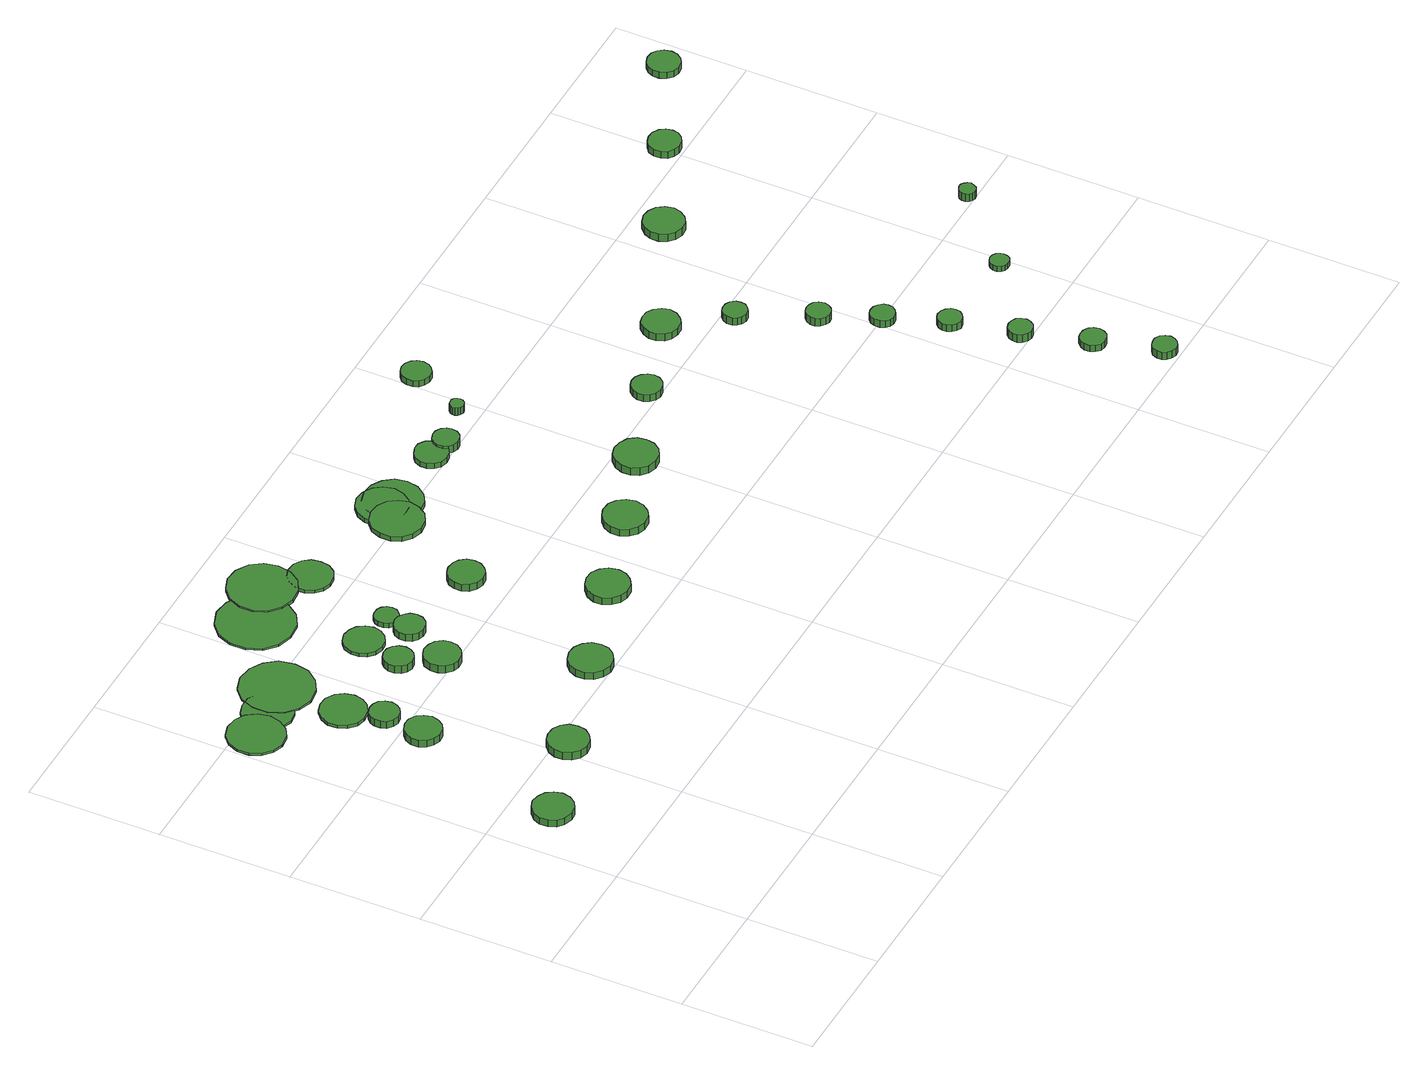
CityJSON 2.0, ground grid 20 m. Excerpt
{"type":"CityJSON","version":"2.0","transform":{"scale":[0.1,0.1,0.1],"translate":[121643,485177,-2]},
"CityObjects":{
"tree1":{"type":"SolitaryVegetationObject","attributes":{"function":"something"},"geometry":[{"type":"MultiSurface","lod":"1","boundaries":[[[0,1,2,3,4,5,6,7,8,9,10,11,12,13,14]],[[15,16,17,18,19,20,21,22,23,24,25,26,27,28,29]],[[0,29,28,1]],[[1,28,27,2]],[[2,27,26,3]],[[3,26,25,4]],[[4,25,24,5]],[[5,24,23,6]],[[6,23,22,7]],[[7,22,21,8]],[[8,21,20,9]],[[9,20,19,10]],[[10,19,18,11]],[[11,18,17,12]],[[12,17,16,13]],[[13,16,15,14]],[[14,15,29,0]]]}]},
"tree2":{"type":"SolitaryVegetationObject","attributes":{"function":"something"},"geometry":[{"type":"MultiSurface","lod":"1","boundaries":[[[30,31,32,33,34,35,36,37,38,39,40,41,42,43,44]],[[45,46,47,48,49,50,51,52,53,54,55,56,57,58,59]],[[30,59,58,31]],[[31,58,57,32]],[[32,57,56,33]],[[33,56,55,34]],[[34,55,54,35]],[[35,54,53,36]],[[36,53,52,37]],[[37,52,51,38]],[[38,51,50,39]],[[39,50,49,40]],[[40,49,48,41]],[[41,48,47,42]],[[42,47,46,43]],[[43,46,45,44]],[[44,45,59,30]]]}]},
"tree3":{"type":"SolitaryVegetationObject","attributes":{"function":"something"},"geometry":[{"type":"MultiSurface","lod":"1","boundaries":[[[60,61,62,63,64,65,66,67,68,69,70,71,72,73,74]],[[75,76,77,78,79,80,81,82,83,84,85,86,87,88,89]],[[60,89,88,61]],[[61,88,87,62]],[[62,87,86,63]],[[63,86,85,64]],[[64,85,84,65]],[[65,84,83,66]],[[66,83,82,67]],[[67,82,81,68]],[[68,81,80,69]],[[69,80,79,70]],[[70,79,78,71]],[[71,78,77,72]],[[72,77,76,73]],[[73,76,75,74]],[[74,75,89,60]]]}]},
"tree4":{"type":"SolitaryVegetationObject","attributes":{"function":"something"},"geometry":[{"type":"MultiSurface","lod":"1","boundaries":[[[90,91,92,93,94,95,96,97,98,99,100,101,102,103,104]],[[105,106,107,108,109,110,111,112,113,114,115,116,117,118,119]],[[90,119,118,91]],[[91,118,117,92]],[[92,117,116,93]],[[93,116,115,94]],[[94,115,114,95]],[[95,114,113,96]],[[96,113,112,97]],[[97,112,111,98]],[[98,111,110,99]],[[99,110,109,100]],[[100,109,108,101]],[[101,108,107,102]],[[102,107,106,103]],[[103,106,105,104]],[[104,105,119,90]]]}]},
"tree5":{"type":"SolitaryVegetationObject","attributes":{"function":"something"},"geometry":[{"type":"MultiSurface","lod":"1","boundaries":[[[120,121,122,123,124,125,126,127,128,129,130,131,132,133,134]],[[135,136,137,138,139,140,141,142,143,144,145,146,147,148,149]],[[120,149,148,121]],[[121,148,147,122]],[[122,147,146,123]],[[123,146,145,124]],[[124,145,144,125]],[[125,144,143,126]],[[126,143,142,127]],[[127,142,141,128]],[[128,141,140,129]],[[129,140,139,130]],[[130,139,138,131]],[[131,138,137,132]],[[132,137,136,133]],[[133,136,135,134]],[[134,135,149,120]]]}]},
"tree6":{"type":"SolitaryVegetationObject","attributes":{"function":"something"},"geometry":[{"type":"MultiSurface","lod":"1","boundaries":[[[150,151,152,153,154,155,156,157,158,159,160,161,162,163,164]],[[165,166,167,168,169,170,171,172,173,174,175,176,177,178,179]],[[150,179,178,151]],[[151,178,177,152]],[[152,177,176,153]],[[153,176,175,154]],[[154,175,174,155]],[[155,174,173,156]],[[156,173,172,157]],[[157,172,171,158]],[[158,171,170,159]],[[159,170,169,160]],[[160,169,168,161]],[[161,168,167,162]],[[162,167,166,163]],[[163,166,165,164]],[[164,165,179,150]]]}]},
"tree7":{"type":"SolitaryVegetationObject","attributes":{"function":"something"},"geometry":[{"type":"MultiSurface","lod":"1","boundaries":[[[180,181,182,183,184,185,186,187,188,189,190,191,192,193,194]],[[195,196,197,198,199,200,201,202,203,204,205,206,207,208,209]],[[180,209,208,181]],[[181,208,207,182]],[[182,207,206,183]],[[183,206,205,184]],[[184,205,204,185]],[[185,204,203,186]],[[186,203,202,187]],[[187,202,201,188]],[[188,201,200,189]],[[189,200,199,190]],[[190,199,198,191]],[[191,198,197,192]],[[192,197,196,193]],[[193,196,195,194]],[[194,195,209,180]]]}]},
"tree8":{"type":"SolitaryVegetationObject","attributes":{"function":"something"},"geometry":[{"type":"MultiSurface","lod":"1","boundaries":[[[210,211,212,213,214,215,216,217,218,219,220,221,222,223,224]],[[225,226,227,228,229,230,231,232,233,234,235,236,237,238,239]],[[210,239,238,211]],[[211,238,237,212]],[[212,237,236,213]],[[213,236,235,214]],[[214,235,234,215]],[[215,234,233,216]],[[216,233,232,217]],[[217,232,231,218]],[[218,231,230,219]],[[219,230,229,220]],[[220,229,228,221]],[[221,228,227,222]],[[222,227,226,223]],[[223,226,225,224]],[[224,225,239,210]]]}]},
"tree9":{"type":"SolitaryVegetationObject","attributes":{"function":"something"},"geometry":[{"type":"MultiSurface","lod":"1","boundaries":[[[240,241,242,243,244,245,246,247,248,249,250,251,252,253,254]],[[255,256,257,258,259,260,261,262,263,264,265,266,267,268,269]],[[240,269,268,241]],[[241,268,267,242]],[[242,267,266,243]],[[243,266,265,244]],[[244,265,264,245]],[[245,264,263,246]],[[246,263,262,247]],[[247,262,261,248]],[[248,261,260,249]],[[249,260,259,250]],[[250,259,258,251]],[[251,258,257,252]],[[252,257,256,253]],[[253,256,255,254]],[[254,255,269,240]]]}]},
"tree10":{"type":"SolitaryVegetationObject","attributes":{"function":"something"},"geometry":[{"type":"MultiSurface","lod":"1","boundaries":[[[270,271,272,273,274,275,276,277,278,279,280,281,282,283,284]],[[285,286,287,288,289,290,291,292,293,294,295,296,297,298,299]],[[270,299,298,271]],[[271,298,297,272]],[[272,297,296,273]],[[273,296,295,274]],[[274,295,294,275]],[[275,294,293,276]],[[276,293,292,277]],[[277,292,291,278]],[[278,291,290,279]],[[279,290,289,280]],[[280,289,288,281]],[[281,288,287,282]],[[282,287,286,283]],[[283,286,285,284]],[[284,285,299,270]]]}]},
"tree11":{"type":"SolitaryVegetationObject","attributes":{"function":"something"},"geometry":[{"type":"MultiSurface","lod":"1","boundaries":[[[300,301,302,303,304,305,306,307,308,309,310,311,312,313,314]],[[315,316,317,318,319,320,321,322,323,324,325,326,327,328,329]],[[300,329,328,301]],[[301,328,327,302]],[[302,327,326,303]],[[303,326,325,304]],[[304,325,324,305]],[[305,324,323,306]],[[306,323,322,307]],[[307,322,321,308]],[[308,321,320,309]],[[309,320,319,310]],[[310,319,318,311]],[[311,318,317,312]],[[312,317,316,313]],[[313,316,315,314]],[[314,315,329,300]]]}]},
"tree12":{"type":"SolitaryVegetationObject","attributes":{"function":"something"},"geometry":[{"type":"MultiSurface","lod":"1","boundaries":[[[330,331,332,333,334,335,336,337,338,339,340,341,342,343,344]],[[345,346,347,348,349,350,351,352,353,354,355,356,357,358,359]],[[330,359,358,331]],[[331,358,357,332]],[[332,357,356,333]],[[333,356,355,334]],[[334,355,354,335]],[[335,354,353,336]],[[336,353,352,337]],[[337,352,351,338]],[[338,351,350,339]],[[339,350,349,340]],[[340,349,348,341]],[[341,348,347,342]],[[342,347,346,343]],[[343,346,345,344]],[[344,345,359,330]]]}]},
"tree13":{"type":"SolitaryVegetationObject","attributes":{"function":"something"},"geometry":[{"type":"MultiSurface","lod":"1","boundaries":[[[360,361,362,363,364,365,366,367,368,369,370,371,372,373,374]],[[375,376,377,378,379,380,381,382,383,384,385,386,387,388,389]],[[360,389,388,361]],[[361,388,387,362]],[[362,387,386,363]],[[363,386,385,364]],[[364,385,384,365]],[[365,384,383,366]],[[366,383,382,367]],[[367,382,381,368]],[[368,381,380,369]],[[369,380,379,370]],[[370,379,378,371]],[[371,378,377,372]],[[372,377,376,373]],[[373,376,375,374]],[[374,375,389,360]]]}]},
"tree14":{"type":"SolitaryVegetationObject","attributes":{"function":"something"},"geometry":[{"type":"MultiSurface","lod":"1","boundaries":[[[390,391,392,393,394,395,396,397,398,399,400,401,402,403,404]],[[405,406,407,408,409,410,411,412,413,414,415,416,417,418,419]],[[390,419,418,391]],[[391,418,417,392]],[[392,417,416,393]],[[393,416,415,394]],[[394,415,414,395]],[[395,414,413,396]],[[396,413,412,397]],[[397,412,411,398]],[[398,411,410,399]],[[399,410,409,400]],[[400,409,408,401]],[[401,408,407,402]],[[402,407,406,403]],[[403,406,405,404]],[[404,405,419,390]]]}]},
"tree15":{"type":"SolitaryVegetationObject","attributes":{"function":"something"},"geometry":[{"type":"MultiSurface","lod":"1","boundaries":[[[420,421,422,423,424,425,426,427,428,429,430,431,432,433,434]],[[435,436,437,438,439,440,441,442,443,444,445,446,447,448,449]],[[420,449,448,421]],[[421,448,447,422]],[[422,447,446,423]],[[423,446,445,424]],[[424,445,444,425]],[[425,444,443,426]],[[426,443,442,427]],[[427,442,441,428]],[[428,441,440,429]],[[429,440,439,430]],[[430,439,438,431]],[[431,438,437,432]],[[432,437,436,433]],[[433,436,435,434]],[[434,435,449,420]]]}]},
"tree16":{"type":"SolitaryVegetationObject","attributes":{"function":"something"},"geometry":[{"type":"MultiSurface","lod":"1","boundaries":[[[450,451,452,453,454,455,456,457,458,459,460,461,462,463,464]],[[465,466,467,468,469,470,471,472,473,474,475,476,477,478,479]],[[450,479,478,451]],[[451,478,477,452]],[[452,477,476,453]],[[453,476,475,454]],[[454,475,474,455]],[[455,474,473,456]],[[456,473,472,457]],[[457,472,471,458]],[[458,471,470,459]],[[459,470,469,460]],[[460,469,468,461]],[[461,468,467,462]],[[462,467,466,463]],[[463,466,465,464]],[[464,465,479,450]]]}]},
"tree17":{"type":"SolitaryVegetationObject","attributes":{"function":"something"},"geometry":[{"type":"MultiSurface","lod":"1","boundaries":[[[480,481,482,483,484,485,486,487,488,489,490,491,492,493,494]],[[495,496,497,498,499,500,501,502,503,504,505,506,507,508,509]],[[480,509,508,481]],[[481,508,507,482]],[[482,507,506,483]],[[483,506,505,484]],[[484,505,504,485]],[[485,504,503,486]],[[486,503,502,487]],[[487,502,501,488]],[[488,501,500,489]],[[489,500,499,490]],[[490,499,498,491]],[[491,498,497,492]],[[492,497,496,493]],[[493,496,495,494]],[[494,495,509,480]]]}]},
"tree18":{"type":"SolitaryVegetationObject","attributes":{"function":"something"},"geometry":[{"type":"MultiSurface","lod":"1","boundaries":[[[510,511,512,513,514,515,516,517,518,519,520,521,522,523,524]],[[525,526,527,528,529,530,531,532,533,534,535,536,537,538,539]],[[510,539,538,511]],[[511,538,537,512]],[[512,537,536,513]],[[513,536,535,514]],[[514,535,534,515]],[[515,534,533,516]],[[516,533,532,517]],[[517,532,531,518]],[[518,531,530,519]],[[519,530,529,520]],[[520,529,528,521]],[[521,528,527,522]],[[522,527,526,523]],[[523,526,525,524]],[[524,525,539,510]]]}]},
"tree19":{"type":"SolitaryVegetationObject","attributes":{"function":"something"},"geometry":[{"type":"MultiSurface","lod":"1","boundaries":[[[540,541,542,543,544,545,546,547,548,549,550,551,552,553,554]],[[555,556,557,558,559,560,561,562,563,564,565,566,567,568,569]],[[540,569,568,541]],[[541,568,567,542]],[[542,567,566,543]],[[543,566,565,544]],[[544,565,564,545]],[[545,564,563,546]],[[546,563,562,547]],[[547,562,561,548]],[[548,561,560,549]],[[549,560,559,550]],[[550,559,558,551]],[[551,558,557,552]],[[552,557,556,553]],[[553,556,555,554]],[[554,555,569,540]]]}]},
"tree20":{"type":"SolitaryVegetationObject","attributes":{"function":"something"},"geometry":[{"type":"MultiSurface","lod":"1","boundaries":[[[570,571,572,573,574,575,576,577,578,579,580,581,582,583,584]],[[585,586,587,588,589,590,591,592,593,594,595,596,597,598,599]],[[570,599,598,571]],[[571,598,597,572]],[[572,597,596,573]],[[573,596,595,574]],[[574,595,594,575]],[[575,594,593,576]],[[576,593,592,577]],[[577,592,591,578]],[[578,591,590,579]],[[579,590,589,580]],[[580,589,588,581]],[[581,588,587,582]],[[582,587,586,583]],[[583,586,585,584]],[[584,585,599,570]]]}]},
"tree21":{"type":"SolitaryVegetationObject","attributes":{"function":"something"},"geometry":[{"type":"MultiSurface","lod":"1","boundaries":[[[600,601,602,603,604,605,606,607,608,609,610,611,612,613,614]],[[615,616,617,618,619,620,621,622,623,624,625,626,627,628,629]],[[600,629,628,601]],[[601,628,627,602]],[[602,627,626,603]],[[603,626,625,604]],[[604,625,624,605]],[[605,624,623,606]],[[606,623,622,607]],[[607,622,621,608]],[[608,621,620,609]],[[609,620,619,610]],[[610,619,618,611]],[[611,618,617,612]],[[612,617,616,613]],[[613,616,615,614]],[[614,615,629,600]]]}]},
"tree22":{"type":"SolitaryVegetationObject","attributes":{"function":"something"},"geometry":[{"type":"MultiSurface","lod":"1","boundaries":[[[630,631,632,633,634,635,636,637,638,639,640,641,642,643,644]],[[645,646,647,648,649,650,651,652,653,654,655,656,657,658,659]],[[630,659,658,631]],[[631,658,657,632]],[[632,657,656,633]],[[633,656,655,634]],[[634,655,654,635]],[[635,654,653,636]],[[636,653,652,637]],[[637,652,651,638]],[[638,651,650,639]],[[639,650,649,640]],[[640,649,648,641]],[[641,648,647,642]],[[642,647,646,643]],[[643,646,645,644]],[[644,645,659,630]]]}]},
"tree23":{"type":"SolitaryVegetationObject","attributes":{"function":"something"},"geometry":[{"type":"MultiSurface","lod":"1","boundaries":[[[660,661,662,663,664,665,666,667,668,669,670,671,672,673,674]],[[675,676,677,678,679,680,681,682,683,684,685,686,687,688,689]],[[660,689,688,661]],[[661,688,687,662]],[[662,687,686,663]],[[663,686,685,664]],[[664,685,684,665]],[[665,684,683,666]],[[666,683,682,667]],[[667,682,681,668]],[[668,681,680,669]],[[669,680,679,670]],[[670,679,678,671]],[[671,678,677,672]],[[672,677,676,673]],[[673,676,675,674]],[[674,675,689,660]]]}]},
"tree24":{"type":"SolitaryVegetationObject","attributes":{"function":"something"},"geometry":[{"type":"MultiSurface","lod":"1","boundaries":[[[690,691,692,693,694,695,696,697,698,699,700,701,702,703,704]],[[705,706,707,708,709,710,711,712,713,714,715,716,717,718,719]],[[690,719,718,691]],[[691,718,717,692]],[[692,717,716,693]],[[693,716,715,694]],[[694,715,714,695]],[[695,714,713,696]],[[696,713,712,697]],[[697,712,711,698]],[[698,711,710,699]],[[699,710,709,700]],[[700,709,708,701]],[[701,708,707,702]],[[702,707,706,703]],[[703,706,705,704]],[[704,705,719,690]]]}]},
"tree25":{"type":"SolitaryVegetationObject","attributes":{"function":"something"},"geometry":[{"type":"MultiSurface","lod":"1","boundaries":[[[720,721,722,723,724,725,726,727,728,729,730,731,732,733,734]],[[735,736,737,738,739,740,741,742,743,744,745,746,747,748,749]],[[720,749,748,721]],[[721,748,747,722]],[[722,747,746,723]],[[723,746,745,724]],[[724,745,744,725]],[[725,744,743,726]],[[726,743,742,727]],[[727,742,741,728]],[[728,741,740,729]],[[729,740,739,730]],[[730,739,738,731]],[[731,738,737,732]],[[732,737,736,733]],[[733,736,735,734]],[[734,735,749,720]]]}]},
"tree26":{"type":"SolitaryVegetationObject","attributes":{"function":"something"},"geometry":[{"type":"MultiSurface","lod":"1","boundaries":[[[750,751,752,753,754,755,756,757,758,759,760,761,762,763,764]],[[765,766,767,768,769,770,771,772,773,774,775,776,777,778,779]],[[750,779,778,751]],[[751,778,777,752]],[[752,777,776,753]],[[753,776,775,754]],[[754,775,774,755]],[[755,774,773,756]],[[756,773,772,757]],[[757,772,771,758]],[[758,771,770,759]],[[759,770,769,760]],[[760,769,768,761]],[[761,768,767,762]],[[762,767,766,763]],[[763,766,765,764]],[[764,765,779,750]]]}]},
"tree27":{"type":"SolitaryVegetationObject","attributes":{"function":"something"},"geometry":[{"type":"MultiSurface","lod":"1","boundaries":[[[780,781,782,783,784,785,786,787,788,789,790,791,792,793,794]],[[795,796,797,798,799,800,801,802,803,804,805,806,807,808,809]],[[780,809,808,781]],[[781,808,807,782]],[[782,807,806,783]],[[783,806,805,784]],[[784,805,804,785]],[[785,804,803,786]],[[786,803,802,787]],[[787,802,801,788]],[[788,801,800,789]],[[789,800,799,790]],[[790,799,798,791]],[[791,798,797,792]],[[792,797,796,793]],[[793,796,795,794]],[[794,795,809,780]]]}]},
"tree28":{"type":"SolitaryVegetationObject","attributes":{"function":"something"},"geometry":[{"type":"MultiSurface","lod":"1","boundaries":[[[810,811,812,813,814,815,816,817,818,819,820,821,822,823,824]],[[825,826,827,828,829,830,831,832,833,834,835,836,837,838,839]],[[810,839,838,811]],[[811,838,837,812]],[[812,837,836,813]],[[813,836,835,814]],[[814,835,834,815]],[[815,834,833,816]],[[816,833,832,817]],[[817,832,831,818]],[[818,831,830,819]],[[819,830,829,820]],[[820,829,828,821]],[[821,828,827,822]],[[822,827,826,823]],[[823,826,825,824]],[[824,825,839,810]]]}]},
"tree29":{"type":"SolitaryVegetationObject","attributes":{"function":"something"},"geometry":[{"type":"MultiSurface","lod":"1","boundaries":[[[840,841,842,843,844,845,846,847,848,849,850,851,852,853,854]],[[855,856,857,858,859,860,861,862,863,864,865,866,867,868,869]],[[840,869,868,841]],[[841,868,867,842]],[[842,867,866,843]],[[843,866,865,844]],[[844,865,864,845]],[[845,864,863,846]],[[846,863,862,847]],[[847,862,861,848]],[[848,861,860,849]],[[849,860,859,850]],[[850,859,858,851]],[[851,858,857,852]],[[852,857,856,853]],[[853,856,855,854]],[[854,855,869,840]]]}]},
"tree30":{"type":"SolitaryVegetationObject","attributes":{"function":"something"},"geometry":[{"type":"MultiSurface","lod":"1","boundaries":[[[870,871,872,873,874,875,876,877,878,879,880,881,882,883,884]],[[885,886,887,888,889,890,891,892,893,894,895,896,897,898,899]],[[870,899,898,871]],[[871,898,897,872]],[[872,897,896,873]],[[873,896,895,874]],[[874,895,894,875]],[[875,894,893,876]],[[876,893,892,877]],[[877,892,891,878]],[[878,891,890,879]],[[879,890,889,880]],[[880,889,888,881]],[[881,888,887,882]],[[882,887,886,883]],[[883,886,885,884]],[[884,885,899,870]]]}]},
"tree31":{"type":"SolitaryVegetationObject","attributes":{"function":"something"},"geometry":[{"type":"MultiSurface","lod":"1","boundaries":[[[900,901,902,903,904,905,906,907,908,909,910,911,912,913,914]],[[915,916,917,918,919,920,921,922,923,924,925,926,927,928,929]],[[900,929,928,901]],[[901,928,927,902]],[[902,927,926,903]],[[903,926,925,904]],[[904,925,924,905]],[[905,924,923,906]],[[906,923,922,907]],[[907,922,921,908]],[[908,921,920,909]],[[909,920,919,910]],[[910,919,918,911]],[[911,918,917,912]],[[912,917,916,913]],[[913,916,915,914]],[[914,915,929,900]]]}]},
"tree32":{"type":"SolitaryVegetationObject","attributes":{"function":"something"},"geometry":[{"type":"MultiSurface","lod":"1","boundaries":[[[930,931,932,933,934,935,936,937,938,939,940,941,942,943,944]],[[945,946,947,948,949,950,951,952,953,954,955,956,957,958,959]],[[930,959,958,931]],[[931,958,957,932]],[[932,957,956,933]],[[933,956,955,934]],[[934,955,954,935]],[[935,954,953,936]],[[936,953,952,937]],[[937,952,951,938]],[[938,951,950,939]],[[939,950,949,940]],[[940,949,948,941]],[[941,948,947,942]],[[942,947,946,943]],[[943,946,945,944]],[[944,945,959,930]]]}]},
"tree33":{"type":"SolitaryVegetationObject","attributes":{"function":"something"},"geometry":[{"type":"MultiSurface","lod":"1","boundaries":[[[960,961,962,963,964,965,966,967,968,969,970,971,972,973,974]],[[975,976,977,978,979,980,981,982,983,984,985,986,987,988,989]],[[960,989,988,961]],[[961,988,987,962]],[[962,987,986,963]],[[963,986,985,964]],[[964,985,984,965]],[[965,984,983,966]],[[966,983,982,967]],[[967,982,981,968]],[[968,981,980,969]],[[969,980,979,970]],[[970,979,978,971]],[[971,978,977,972]],[[972,977,976,973]],[[973,976,975,974]],[[974,975,989,960]]]}]},
"tree34":{"type":"SolitaryVegetationObject","attributes":{"function":"something"},"geometry":[{"type":"MultiSurface","lod":"1","boundaries":[[[990,991,992,993,994,995,996,997,998,999,1000,1001,1002,1003,1004]],[[1005,1006,1007,1008,1009,1010,1011,1012,1013,1014,1015,1016,1017,1018,1019]],[[990,1019,1018,991]],[[991,1018,1017,992]],[[992,1017,1016,993]],[[993,1016,1015,994]],[[994,1015,1014,995]],[[995,1014,1013,996]],[[996,1013,1012,997]],[[997,1012,1011,998]],[[998,1011,1010,999]],[[999,1010,1009,1000]],[[1000,1009,1008,1001]],[[1001,1008,1007,1002]],[[1002,1007,1006,1003]],[[1003,1006,1005,1004]],[[1004,1005,1019,990]]]}]},
"tree35":{"type":"SolitaryVegetationObject","attributes":{"function":"something"},"geometry":[{"type":"MultiSurface","lod":"1","boundaries":[[[1020,1021,1022,1023,1024,1025,1026,1027,1028,1029,1030,1031,1032,1033,1034]],[[1035,1036,1037,1038,1039,1040,1041,1042,1043,1044,1045,1046,1047,1048,1049]],[[1020,1049,1048,1021]],[[1021,1048,1047,1022]],[[1022,1047,1046,1023]],[[1023,1046,1045,1024]],[[1024,1045,1044,1025]],[[1025,1044,1043,1026]],[[1026,1043,1042,1027]],[[1027,1042,1041,1028]],[[1028,1041,1040,1029]],[[1029,1040,1039,1030]],[[1030,1039,1038,1031]],[[1031,1038,1037,1032]],[[1032,1037,1036,1033]],[[1033,1036,1035,1034]],[[1034,1035,1049,1020]]]}]},
"tree36":{"type":"SolitaryVegetationObject","attributes":{"function":"something"},"geometry":[{"type":"MultiSurface","lod":"1","boundaries":[[[1050,1051,1052,1053,1054,1055,1056,1057,1058,1059,1060,1061,1062,1063,1064]],[[1065,1066,1067,1068,1069,1070,1071,1072,1073,1074,1075,1076,1077,1078,1079]],[[1050,1079,1078,1051]],[[1051,1078,1077,1052]],[[1052,1077,1076,1053]],[[1053,1076,1075,1054]],[[1054,1075,1074,1055]],[[1055,1074,1073,1056]],[[1056,1073,1072,1057]],[[1057,1072,1071,1058]],[[1058,1071,1070,1059]],[[1059,1070,1069,1060]],[[1060,1069,1068,1061]],[[1061,1068,1067,1062]],[[1062,1067,1066,1063]],[[1063,1066,1065,1064]],[[1064,1065,1079,1050]]]}]},
"tree37":{"type":"SolitaryVegetationObject","attributes":{"function":"something"},"geometry":[{"type":"MultiSurface","lod":"1","boundaries":[[[1080,1081,1082,1083,1084,1085,1086,1087,1088,1089,1090,1091,1092,1093,1094]],[[1095,1096,1097,1098,1099,1100,1101,1102,1103,1104,1105,1106,1107,1108,1109]],[[1080,1109,1108,1081]],[[1081,1108,1107,1082]],[[1082,1107,1106,1083]],[[1083,1106,1105,1084]],[[1084,1105,1104,1085]],[[1085,1104,1103,1086]],[[1086,1103,1102,1087]],[[1087,1102,1101,1088]],[[1088,1101,1100,1089]],[[1089,1100,1099,1090]],[[1090,1099,1098,1091]],[[1091,1098,1097,1092]],[[1092,1097,1096,1093]],[[1093,1096,1095,1094]],[[1094,1095,1109,1080]]]}]},
"tree38":{"type":"SolitaryVegetationObject","attributes":{"function":"something"},"geometry":[{"type":"MultiSurface","lod":"1","boundaries":[[[1110,1111,1112,1113,1114,1115,1116,1117,1118,1119,1120,1121,1122,1123,1124]],[[1125,1126,1127,1128,1129,1130,1131,1132,1133,1134,1135,1136,1137,1138,1139]],[[1110,1139,1138,1111]],[[1111,1138,1137,1112]],[[1112,1137,1136,1113]],[[1113,1136,1135,1114]],[[1114,1135,1134,1115]],[[1115,1134,1133,1116]],[[1116,1133,1132,1117]],[[1117,1132,1131,1118]],[[1118,1131,1130,1119]],[[1119,1130,1129,1120]],[[1120,1129,1128,1121]],[[1121,1128,1127,1122]],[[1122,1127,1126,1123]],[[1123,1126,1125,1124]],[[1124,1125,1139,1110]]]}]},
"tree39":{"type":"SolitaryVegetationObject","attributes":{"function":"something"},"geometry":[{"type":"MultiSurface","lod":"1","boundaries":[[[1140,1141,1142,1143,1144,1145,1146,1147,1148,1149,1150,1151,1152,1153,1154]],[[1155,1156,1157,1158,1159,1160,1161,1162,1163,1164,1165,1166,1167,1168,1169]],[[1140,1169,1168,1141]],[[1141,1168,1167,1142]],[[1142,1167,1166,1143]],[[1143,1166,1165,1144]],[[1144,1165,1164,1145]],[[1145,1164,1163,1146]],[[1146,1163,1162,1147]],[[1147,1162,1161,1148]],[[1148,1161,1160,1149]],[[1149,1160,1159,1150]],[[1150,1159,1158,1151]],[[1151,1158,1157,1152]],[[1152,1157,1156,1153]],[[1153,1156,1155,1154]],[[1154,1155,1169,1140]]]}]},
"tree40":{"type":"SolitaryVegetationObject","attributes":{"function":"something"},"geometry":[{"type":"MultiSurface","lod":"1","boundaries":[[[1170,1171,1172,1173,1174,1175,1176,1177,1178,1179,1180,1181,1182,1183,1184]],[[1185,1186,1187,1188,1189,1190,1191,1192,1193,1194,1195,1196,1197,1198,1199]],[[1170,1199,1198,1171]],[[1171,1198,1197,1172]],[[1172,1197,1196,1173]],[[1173,1196,1195,1174]],[[1174,1195,1194,1175]],[[1175,1194,1193,1176]],[[1176,1193,1192,1177]],[[1177,1192,1191,1178]],[[1178,1191,1190,1179]],[[1179,1190,1189,1180]],[[1180,1189,1188,1181]],[[1181,1188,1187,1182]],[[1182,1187,1186,1183]],[[1183,1186,1185,1184]],[[1184,1185,1199,1170]]]}]},
"tree41":{"type":"SolitaryVegetationObject","attributes":{"function":"something"},"geometry":[{"type":"MultiSurface","lod":"1","boundaries":[[[1200,1201,1202,1203,1204,1205,1206,1207,1208,1209,1210,1211,1212,1213,1214]],[[1215,1216,1217,1218,1219,1220,1221,1222,1223,1224,1225,1226,1227,1228,1229]],[[1200,1229,1228,1201]],[[1201,1228,1227,1202]],[[1202,1227,1226,1203]],[[1203,1226,1225,1204]],[[1204,1225,1224,1205]],[[1205,1224,1223,1206]],[[1206,1223,1222,1207]],[[1207,1222,1221,1208]],[[1208,1221,1220,1209]],[[1209,1220,1219,1210]],[[1210,1219,1218,1211]],[[1211,1218,1217,1212]],[[1212,1217,1216,1213]],[[1213,1216,1215,1214]],[[1214,1215,1229,1200]]]}]},
"tree42":{"type":"SolitaryVegetationObject","attributes":{"function":"something"},"geometry":[{"type":"MultiSurface","lod":"1","boundaries":[[[1230,1231,1232,1233,1234,1235,1236,1237,1238,1239,1240,1241,1242,1243,1244]],[[1245,1246,1247,1248,1249,1250,1251,1252,1253,1254,1255,1256,1257,1258,1259]],[[1230,1259,1258,1231]],[[1231,1258,1257,1232]],[[1232,1257,1256,1233]],[[1233,1256,1255,1234]],[[1234,1255,1254,1235]],[[1235,1254,1253,1236]],[[1236,1253,1252,1237]],[[1237,1252,1251,1238]],[[1238,1251,1250,1239]],[[1239,1250,1249,1240]],[[1240,1249,1248,1241]],[[1241,1248,1247,1242]],[[1242,1247,1246,1243]],[[1243,1246,1245,1244]],[[1244,1245,1259,1230]]]}]}
},
"vertices":[
[110,337,25],[107,349,25],[100,359,25],[89,365,25],[77,367,25],[65,363,25],[55,354,25],[50,343,25],[50,330,25],[55,319,25],[65,311,25],[77,307,25],[89,308,25],[100,314,25],[107,324,25],[107,324,13],[100,314,13],[89,308,13],[77,307,13],[65,311,13],[55,319,13],[50,330,13],[50,343,13],[55,354,13],[65,363,13],[77,367,13],[89,365,13],[100,359,13],[107,349,13],[110,337,13],
[88,774,14],[84,791,14],[74,806,14],[59,814,14],[41,816,14],[25,811,14],[12,799,14],[5,783,14],[5,765,14],[12,749,14],[25,738,14],[41,732,14],[59,734,14],[74,743,14],[84,757,14],[84,757,10],[74,743,10],[59,734,10],[41,732,10],[25,738,10],[12,749,10],[5,765,10],[5,783,10],[12,799,10],[25,811,10],[41,816,10],[59,814,10],[74,806,10],[84,791,10],[88,774,10],
[176,570,24],[173,581,24],[167,590,24],[157,596,24],[146,597,24],[135,593,24],[127,586,24],[122,576,24],[122,564,24],[127,554,24],[135,547,24],[146,543,24],[157,544,24],[167,550,24],[173,559,24],[173,559,12],[167,550,12],[157,544,12],[146,543,12],[135,547,12],[127,554,12],[122,564,12],[122,576,12],[127,586,12],[135,593,12],[146,597,12],[157,596,12],[167,590,12],[173,581,12],[176,570,12],
[246,381,25],[244,394,25],[236,404,25],[226,410,25],[213,411,25],[201,408,25],[192,399,25],[187,388,25],[187,375,25],[192,364,25],[201,355,25],[213,351,25],[226,353,25],[236,359,25],[244,369,25],[244,369,12],[236,359,12],[226,353,12],[213,351,12],[201,355,12],[192,364,12],[187,375,12],[187,388,12],[192,399,12],[201,408,12],[213,411,12],[226,410,12],[236,404,12],[244,394,12],[246,381,12],
[134,782,13],[131,797,13],[122,810,13],[108,818,13],[92,819,13],[77,814,13],[66,804,13],[59,790,13],[59,774,13],[66,759,13],[77,749,13],[92,744,13],[108,746,13],[122,754,13],[131,766,13],[131,766,10],[122,754,10],[108,746,10],[92,744,10],[77,749,10],[66,759,10],[59,774,10],[59,790,10],[66,804,10],[77,814,10],[92,819,10],[108,818,10],[122,810,10],[131,797,10],[134,782,10],
[176,632,26],[174,641,26],[169,649,26],[161,653,26],[152,654,26],[143,651,26],[136,645,26],[133,637,26],[133,628,26],[136,619,26],[143,613,26],[152,610,26],[161,611,26],[169,616,26],[174,623,26],[174,623,14],[169,616,14],[161,611,14],[152,610,14],[143,613,14],[136,619,14],[133,628,14],[133,637,14],[136,645,14],[143,651,14],[152,654,14],[161,653,14],[169,649,14],[174,641,14],[176,632,14],
[177,689,16],[174,703,16],[166,714,16],[153,722,16],[139,723,16],[126,719,16],[115,709,16],[109,696,16],[109,682,16],[115,669,16],[126,659,16],[139,655,16],[153,657,16],[166,664,16],[174,675,16],[174,675,11],[166,664,11],[153,657,11],[139,655,11],[126,659,11],[115,669,11],[109,682,11],[109,696,11],[115,709,11],[126,719,11],[139,723,11],[153,722,11],[166,714,11],[174,703,11],[177,689,11],
[201,792,14],[197,815,14],[183,833,14],[164,844,14],[141,847,14],[120,840,14],[103,825,14],[94,804,14],[94,781,14],[103,760,14],[120,745,14],[141,738,14],[164,741,14],[183,752,14],[197,770,14],[197,770,11],[183,752,11],[164,741,11],[141,738,11],[120,745,11],[103,760,11],[94,781,11],[94,804,11],[103,825,11],[120,840,11],[141,847,11],[164,844,11],[183,833,11],[197,815,11],[201,792,11],
[291,668,24],[289,677,24],[284,684,24],[276,689,24],[267,690,24],[258,687,24],[252,681,24],[248,673,24],[248,664,24],[252,655,24],[258,649,24],[267,646,24],[276,647,24],[284,652,24],[289,659,24],[289,659,11],[284,652,11],[276,647,11],[267,646,11],[258,649,11],[252,655,11],[248,664,11],[248,673,11],[252,681,11],[258,687,11],[267,690,11],[276,689,11],[284,684,11],[289,677,11],[291,668,11],
[328,617,24],[326,628,24],[319,637,24],[309,642,24],[298,644,24],[288,640,24],[279,633,24],[275,622,24],[275,611,24],[279,601,24],[288,593,24],[298,590,24],[309,591,24],[319,597,24],[326,606,24],[326,606,11],[319,597,11],[309,591,11],[298,590,11],[288,593,11],[279,601,11],[275,611,11],[275,622,11],[279,633,11],[288,640,11],[298,644,11],[309,642,11],[319,637,11],[326,628,11],[328,617,11],
[316,729,17],[313,741,17],[306,751,17],[295,757,17],[283,759,17],[271,755,17],[262,747,17],[257,735,17],[257,723,17],[262,712,17],[271,704,17],[283,700,17],[295,701,17],[306,707,17],[313,717,17],[313,717,11],[306,707,11],[295,701,11],[283,700,11],[271,704,11],[262,712,11],[257,723,11],[257,735,11],[262,747,11],[271,755,11],[283,759,11],[295,757,11],[306,751,11],[313,741,11],[316,729,11],
[414,430,25],[412,443,25],[404,454,25],[392,461,25],[379,462,25],[366,458,25],[356,449,25],[351,437,25],[351,424,25],[356,412,25],[366,403,25],[379,398,25],[392,400,25],[404,407,25],[412,417,25],[412,417,13],[404,407,13],[392,400,13],[379,398,13],[366,403,13],[356,412,13],[351,424,13],[351,437,13],[356,449,13],[366,458,13],[379,462,13],[392,461,13],[404,454,13],[412,443,13],[414,430,13],
[315,881,13],[310,904,13],[296,923,13],[276,935,13],[252,938,13],[229,930,13],[211,914,13],[202,893,13],[202,869,13],[211,847,13],[229,831,13],[252,824,13],[276,826,13],[296,838,13],[310,857,13],[310,857,10],[296,838,10],[276,826,10],[252,824,10],[229,831,10],[211,847,10],[202,869,10],[202,893,10],[211,914,10],[229,930,10],[252,938,10],[276,935,10],[296,923,10],[310,904,10],[315,881,10],
[359,684,24],[357,694,24],[351,701,24],[343,706,24],[334,707,24],[325,704,24],[318,698,24],[314,689,24],[314,680,24],[318,671,24],[325,665,24],[334,662,24],[343,663,24],[351,667,24],[357,675,24],[357,675,12],[351,667,12],[343,663,12],[334,662,12],[325,665,12],[318,671,12],[314,680,12],[314,689,12],[318,698,12],[325,704,12],[334,707,12],[343,706,12],[351,701,12],[357,694,12],[359,684,12],
[363,724,18],[362,732,18],[357,738,18],[351,741,18],[343,742,18],[336,740,18],[331,735,18],[328,728,18],[328,721,18],[331,714,18],[336,709,18],[343,707,18],[351,707,18],[357,711,18],[362,717,18],[362,717,10],[357,711,10],[351,707,10],[343,707,10],[336,709,10],[331,714,10],[328,721,10],[328,728,10],[331,735,10],[336,740,10],[343,742,10],[351,741,10],[357,738,10],[362,732,10],[363,724,10],
[375,905,15],[371,925,15],[359,942,15],[340,953,15],[319,955,15],[300,948,15],[284,934,15],[275,915,15],[275,894,15],[284,875,15],[300,861,15],[319,855,15],[340,857,15],[359,867,15],[371,884,15],[371,884,10],[359,867,10],[340,857,10],[319,855,10],[300,861,10],[284,875,10],[275,894,10],[275,915,10],[284,934,10],[300,948,10],[319,955,10],[340,953,10],[359,942,10],[371,925,10],[375,905,10],
[409,857,15],[407,870,15],[399,881,15],[387,888,15],[373,889,15],[361,885,15],[351,876,15],[345,863,15],[345,850,15],[351,837,15],[361,828,15],[373,824,15],[387,826,15],[399,832,15],[407,843,15],[407,843,10],[399,832,10],[387,826,10],[373,824,10],[361,828,10],[351,837,10],[345,850,10],[345,863,10],[351,876,10],[361,885,10],[373,889,10],[387,888,10],[399,881,10],[407,870,10],[409,857,10],
[497,665,23],[495,676,23],[488,685,23],[479,690,23],[467,691,23],[457,688,23],[448,680,23],[444,670,23],[444,659,23],[448,649,23],[457,641,23],[467,638,23],[479,639,23],[488,645,23],[495,654,23],[495,654,11],[488,645,11],[479,639,11],[467,638,11],[457,641,11],[448,649,11],[444,659,11],[444,670,11],[448,680,11],[457,688,11],[467,691,11],[479,690,11],[488,685,11],[495,676,11],[497,665,11],
[566,479,25],[563,493,25],[555,503,25],[544,510,25],[530,511,25],[518,507,25],[508,498,25],[502,486,25],[502,473,25],[508,461,25],[518,452,25],[530,448,25],[544,449,25],[555,456,25],[563,466,25],[563,466,13],[555,456,13],[544,449,13],[530,448,13],[518,452,13],[508,461,13],[502,473,13],[502,486,13],[508,498,13],[518,507,13],[530,511,13],[544,510,13],[555,503,13],[563,493,13],[566,479,13],
[573,802,18],[569,818,18],[560,831,18],[546,839,18],[530,841,18],[514,836,18],[502,825,18],[496,810,18],[496,794,18],[502,779,18],[514,768,18],[530,763,18],[546,765,18],[560,773,18],[569,786,18],[569,786,10],[560,773,10],[546,765,10],[530,763,10],[514,768,10],[502,779,10],[496,794,10],[496,810,10],[502,825,10],[514,836,10],[530,841,10],[546,839,10],[560,831,10],[569,818,10],[573,802,10],
[590,834,17],[586,850,17],[577,862,17],[563,870,17],[548,872,17],[533,867,17],[521,856,17],[515,842,17],[515,826,17],[521,812,17],[533,802,17],[548,797,17],[563,798,17],[577,806,17],[586,819,17],[586,819,10],[577,806,10],[563,798,10],[548,797,10],[533,802,10],[521,812,10],[515,826,10],[515,842,10],[521,856,10],[533,867,10],[548,872,10],[563,870,10],[577,862,10],[586,850,10],[590,834,10],
[611,825,17],[608,843,17],[597,857,17],[582,866,17],[564,868,17],[546,863,17],[533,851,17],[526,834,17],[526,816,17],[533,800,17],[546,788,17],[564,782,17],[582,784,17],[597,793,17],[608,808,17],[608,808,10],[597,793,10],[582,784,10],[564,782,10],[546,788,10],[533,800,10],[526,816,10],[526,834,10],[533,851,10],[546,863,10],[564,868,10],[582,866,10],[597,857,10],[608,843,10],[611,825,10],
[706,523,25],[703,536,25],[695,547,25],[684,554,25],[670,555,25],[658,551,25],[648,542,25],[642,530,25],[642,516,25],[648,504,25],[658,495,25],[670,491,25],[684,492,25],[695,499,25],[703,510,25],[703,510,13],[695,499,13],[684,492,13],[670,491,13],[658,495,13],[648,504,13],[642,516,13],[642,530,13],[648,542,13],[658,551,13],[670,555,13],[684,554,13],[695,547,13],[703,536,13],[706,523,13],
[704,822,19],[701,832,19],[696,840,19],[687,846,19],[677,847,19],[667,843,19],[659,837,19],[655,827,19],[655,817,19],[659,808,19],[667,801,19],[677,798,19],[687,799,19],[696,804,19],[701,812,19],[701,812,10],[696,804,10],[687,799,10],[677,798,10],[667,801,10],[659,808,10],[655,817,10],[655,827,10],[659,837,10],[667,843,10],[677,847,10],[687,846,10],[696,840,10],[701,832,10],[704,822,10],
[731,817,23],[730,824,23],[725,831,23],[718,835,23],[710,836,23],[702,833,23],[696,828,23],[693,821,23],[693,812,23],[696,805,23],[702,800,23],[710,797,23],[718,798,23],[725,802,23],[730,809,23],[730,809,10],[725,802,10],[718,798,10],[710,797,10],[702,800,10],[696,805,10],[693,812,10],[693,821,10],[696,828,10],[702,833,10],[710,836,10],[718,835,10],[725,831,10],[730,824,10],[731,817,10],
[827,567,26],[825,580,26],[817,591,26],[805,597,26],[792,599,26],[779,595,26],[769,586,26],[764,573,26],[764,560,26],[769,548,26],[779,539,26],[792,535,26],[805,536,26],[817,543,26],[825,554,26],[825,554,13],[817,543,13],[805,536,13],[792,535,13],[779,539,13],[769,548,13],[764,560,13],[764,573,13],[769,586,13],[779,595,13],[792,599,13],[805,597,13],[817,591,13],[825,580,13],[827,567,13],
[791,834,25],[790,838,25],[788,842,25],[784,844,25],[780,844,25],[775,843,25],[772,840,25],[770,836,25],[770,832,25],[772,828,25],[775,825,25],[780,823,25],[784,824,25],[788,826,25],[790,830,25],[790,830,12],[788,826,12],[784,824,12],[780,823,12],[775,825,12],[772,828,12],[770,832,12],[770,836,12],[772,840,12],[775,843,12],[780,844,12],[784,844,12],[788,842,12],[790,838,12],[791,834,12],
[844,917,20],[842,926,20],[837,933,20],[829,938,20],[820,939,20],[811,936,20],[804,930,20],[801,922,20],[801,912,20],[804,904,20],[811,898,20],[820,895,20],[829,896,20],[837,901,20],[842,908,20],[842,908,10],[837,901,10],[829,896,10],[820,895,10],[811,898,10],[804,904,10],[801,912,10],[801,922,10],[804,930,10],[811,936,10],[820,939,10],[829,938,10],[837,933,10],[842,926,10],[844,917,10],
[956,619,24],[954,628,24],[948,636,24],[940,641,24],[931,642,24],[922,639,24],[915,632,24],[911,624,24],[911,614,24],[915,606,24],[922,600,24],[931,597,24],[940,598,24],[948,602,24],[954,610,24],[954,610,12],[948,602,12],[940,598,12],[931,597,12],[922,600,12],[915,606,12],[911,614,12],[911,624,12],[915,632,12],[922,639,12],[931,642,12],[940,641,12],[948,636,12],[954,628,12],[956,619,12],
[1089,662,24],[1086,673,24],[1079,682,24],[1070,688,24],[1058,689,24],[1047,686,24],[1039,678,24],[1034,667,24],[1034,656,24],[1039,645,24],[1047,638,24],[1058,634,24],[1070,635,24],[1079,641,24],[1086,650,24],[1086,650,12],[1079,641,12],[1070,635,12],[1058,634,12],[1047,638,12],[1039,645,12],[1034,656,12],[1034,667,12],[1039,678,12],[1047,686,12],[1058,689,12],[1070,688,12],[1079,682,12],[1086,673,12],[1089,662,12],
[1145,581,25],[1144,588,25],[1139,595,25],[1133,598,25],[1125,599,25],[1118,597,25],[1113,592,25],[1110,585,25],[1110,577,25],[1113,571,25],[1118,566,25],[1125,563,25],[1133,564,25],[1139,568,25],[1144,574,25],[1144,574,12],[1139,568,12],[1133,564,12],[1125,563,12],[1118,566,12],[1113,571,12],[1110,577,12],[1110,585,12],[1113,592,12],[1118,597,12],[1125,599,12],[1133,598,12],[1139,595,12],[1144,588,12],[1145,581,12],
[1193,477,27],[1191,485,27],[1187,491,27],[1180,494,27],[1173,495,27],[1166,493,27],[1160,488,27],[1157,481,27],[1157,474,27],[1160,467,27],[1166,462,27],[1173,459,27],[1180,460,27],[1187,464,27],[1191,470,27],[1191,470,14],[1187,464,14],[1180,460,14],[1173,459,14],[1166,462,14],[1160,467,14],[1157,474,14],[1157,481,14],[1160,488,14],[1166,493,14],[1173,495,14],[1180,494,14],[1187,491,14],[1191,485,14],[1193,477,14],
[1342,21,27],[1340,29,27],[1336,35,27],[1329,39,27],[1322,39,27],[1315,37,27],[1309,32,27],[1306,25,27],[1306,17,27],[1309,11,27],[1315,6,27],[1322,3,27],[1329,4,27],[1336,8,27],[1340,14,27],[1340,14,14],[1336,8,14],[1329,4,14],[1322,3,14],[1315,6,14],[1309,11,14],[1306,17,14],[1306,25,14],[1309,32,14],[1315,37,14],[1322,39,14],[1329,39,14],[1336,35,14],[1340,29,14],[1342,21,14],
[1229,397,26],[1228,404,26],[1223,410,26],[1217,414,26],[1209,415,26],[1202,413,26],[1197,408,26],[1194,401,26],[1194,393,26],[1197,386,26],[1202,381,26],[1209,379,26],[1217,380,26],[1223,384,26],[1228,390,26],[1228,390,14],[1223,384,14],[1217,380,14],[1209,379,14],[1202,381,14],[1197,386,14],[1194,393,14],[1194,401,14],[1197,408,14],[1202,413,14],[1209,415,14],[1217,414,14],[1223,410,14],[1228,404,14],[1229,397,14],
[1315,117,25],[1313,125,25],[1309,131,25],[1302,135,25],[1294,136,25],[1286,134,25],[1280,128,25],[1277,121,25],[1277,113,25],[1280,106,25],[1286,100,25],[1294,98,25],[1302,99,25],[1309,103,25],[1313,109,25],[1313,109,14],[1309,103,14],[1302,99,14],[1294,98,14],[1286,100,14],[1280,106,14],[1277,113,14],[1277,121,14],[1280,128,14],[1286,134,14],[1294,136,14],[1302,135,14],[1309,131,14],[1313,125,14],[1315,117,14],
[1286,214,27],[1284,221,27],[1280,228,27],[1273,231,27],[1266,232,27],[1259,230,27],[1253,225,27],[1250,218,27],[1250,210,27],[1253,204,27],[1259,199,27],[1266,196,27],[1273,197,27],[1280,201,27],[1284,207,27],[1284,207,14],[1280,201,14],[1273,197,14],[1266,196,14],[1259,199,14],[1253,204,14],[1250,210,14],[1250,218,14],[1253,225,14],[1259,230,14],[1266,232,14],[1273,231,14],[1280,228,14],[1284,221,14],[1286,214,14],
[1263,311,25],[1262,318,25],[1257,324,25],[1251,328,25],[1243,329,25],[1236,327,25],[1231,322,25],[1228,315,25],[1228,307,25],[1231,301,25],[1236,296,25],[1243,293,25],[1251,294,25],[1257,298,25],[1262,304,25],[1262,304,13],[1257,298,13],[1251,294,13],[1243,293,13],[1236,296,13],[1231,301,13],[1228,307,13],[1228,315,13],[1231,322,13],[1236,327,13],[1243,329,13],[1251,328,13],[1257,324,13],[1262,318,13],[1263,311,13],
[1400,306,22],[1399,311,22],[1396,316,22],[1391,319,22],[1385,320,22],[1379,318,22],[1375,314,22],[1372,309,22],[1372,303,22],[1375,297,22],[1379,293,22],[1385,292,22],[1391,292,22],[1396,295,22],[1399,300,22],[1399,300,13],[1396,295,13],[1391,292,13],[1385,292,13],[1379,293,13],[1375,297,13],[1372,303,13],[1372,309,13],[1375,314,13],[1379,318,13],[1385,320,13],[1391,319,13],[1396,316,13],[1399,311,13],[1400,306,13],
[1283,753,24],[1280,765,24],[1273,775,24],[1262,781,24],[1250,783,24],[1238,779,24],[1229,770,24],[1224,759,24],[1224,747,24],[1229,735,24],[1238,727,24],[1250,723,24],[1262,724,24],[1273,731,24],[1280,741,24],[1280,741,11],[1273,731,11],[1262,724,11],[1250,723,11],[1238,727,11],[1229,735,11],[1224,747,11],[1224,759,11],[1229,770,11],[1238,779,11],[1250,783,11],[1262,781,11],[1273,775,11],[1280,765,11],[1283,753,11],
[1511,411,25],[1509,416,25],[1506,420,25],[1502,423,25],[1497,423,25],[1492,421,25],[1488,418,25],[1486,413,25],[1486,408,25],[1488,403,25],[1492,400,25],[1497,398,25],[1502,399,25],[1506,401,25],[1509,406,25],[1509,406,12],[1506,401,12],[1502,399,12],[1497,398,12],[1492,400,12],[1488,403,12],[1486,408,12],[1486,413,12],[1488,418,12],[1492,421,12],[1497,423,12],[1502,423,12],[1506,420,12],[1509,416,12],[1511,411,12],
[1429,827,24],[1427,837,24],[1421,845,24],[1412,850,24],[1402,851,24],[1393,848,24],[1385,842,24],[1381,832,24],[1381,822,24],[1385,813,24],[1393,807,24],[1402,804,24],[1412,805,24],[1421,810,24],[1427,818,24],[1427,818,12],[1421,810,12],[1412,805,12],[1402,804,12],[1393,807,12],[1385,813,12],[1381,822,12],[1381,832,12],[1385,842,12],[1393,848,12],[1402,851,12],[1412,850,12],[1421,845,12],[1427,837,12],[1429,827,12],
[1577,903,24],[1575,913,24],[1569,921,24],[1561,926,24],[1551,927,24],[1541,924,24],[1534,917,24],[1530,908,24],[1530,898,24],[1534,889,24],[1541,882,24],[1551,879,24],[1561,880,24],[1569,885,24],[1575,893,24],[1575,893,13],[1569,885,13],[1561,880,13],[1551,879,13],[1541,882,13],[1534,889,13],[1530,898,13],[1530,908,13],[1534,917,13],[1541,924,13],[1551,927,13],[1561,926,13],[1569,921,13],[1575,913,13],[1577,903,13]
]}
